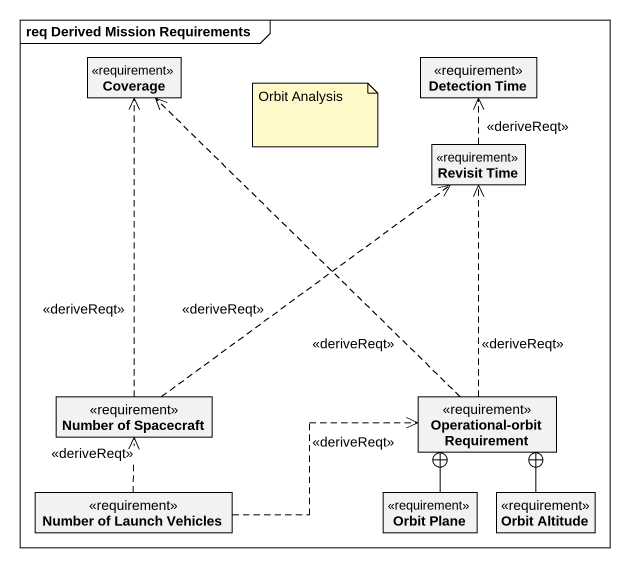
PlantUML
@startuml
mainframe req Derived Mission Requirements
hide circle
hide empty members
class Coverage <<requirement>>
class "Detection Time" as Detection_Time <<requirement>>
class "Revisit Time" as Revisit_Time <<requirement>>
class "Number of Spacecraft" as Number_of_Spacecraft <<requirement>>
class "Operational-orbit Requirement" as Operational_orbit <<requirement>>
class "Number of Launch Vehicles" as Number_of_Launch_Vehicles <<requirement>>
class "Orbit Plane" as Orbit_Plane <<requirement>>
class "Orbit Altitude" as Orbit_Altitude <<requirement>>
Revisit_Time .up.> Detection_Time : <<deriveReqt>>
Number_of_Spacecraft .up.> Coverage : <<deriveReqt>>
Number_of_Spacecraft .up.> Revisit_Time : <<deriveReqt>>
Operational_orbit .up.> Coverage : <<deriveReqt>>
Operational_orbit .up.> Revisit_Time : <<deriveReqt>>
Number_of_Launch_Vehicles .up.> Number_of_Spacecraft : <<deriveReqt>>
Number_of_Launch_Vehicles .right.> Operational_orbit : <<deriveReqt>>
Orbit_Plane -up-+ Operational_orbit
Orbit_Altitude -up-+ Operational_orbit
note as N1
  Orbit Analysis
end note
@enduml
